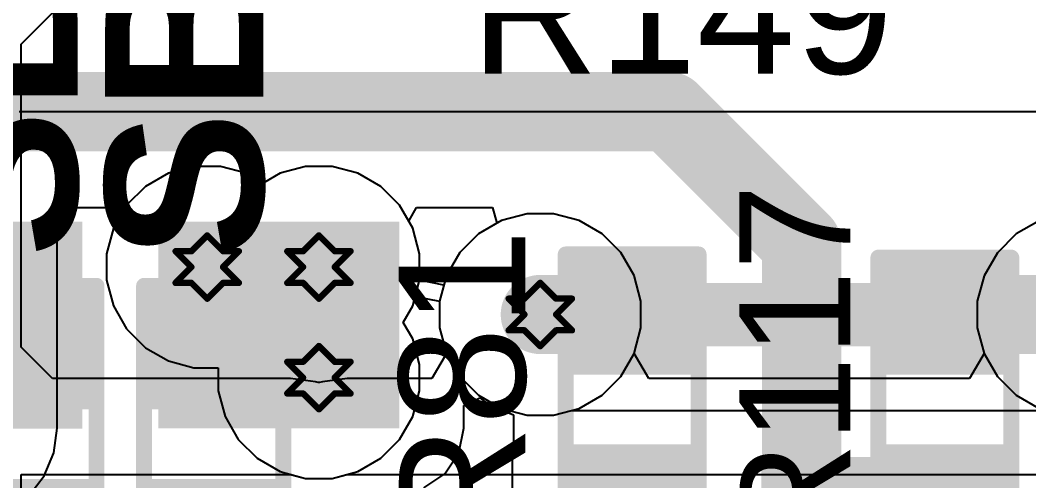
# Model space of a CAD drawing. Header units: inches. Extents: x -3 to 5437, y -3 to 5435.
# Drawn here: x 15.69 to 23.78, y 12.99 to 16.69 of the extents above; entities that cross this region are included whole.
import ezdxf

# ---------------------------------------------------------------- set-up
doc = ezdxf.new("R2010")
doc.units = ezdxf.units.IN
for name, color, linetype in [('Bottom Layer', 5, 'Continuous'), ('Bottom Solder', 6, 'Continuous'), ('Drill Drawing', 1, 'Continuous'), ('GND', 16, 'Continuous'), ('PWR', 76, 'Continuous'), ('Top Layer', 1, 'Continuous'), ('Top Overlay', 2, 'Continuous'), ('Top Paste', 8, 'Continuous'), ('Top Solder', 216, 'Continuous'), ('Via Holes', 16, 'Continuous')]:
    doc.layers.add(name, color=color, linetype=linetype)
doc.styles.add('Arial', font='', dxfattribs={"height": 0.2})
doc.styles.add('Arial_Bold', font='', dxfattribs={"height": 0.2})
doc.styles.get('Arial').set_extended_font_data('Arial')
doc.styles.get('Arial_Bold').set_extended_font_data('Arial', bold=True)

# ---------------------------------------------------------------- blocks, each defined once
blk = doc.blocks.new('S______B______252')
at = {"layer": 'Top Layer'}
for points in [[(-1.143, -0.4445), (-1.143, 0.4445), (-0.381, 0.4445), (-0.381, -0.4445)], [(0.381, -0.4445), (0.381, 0.4445), (1.143, 0.4445), (1.143, -0.4445)]]:
    blk.add_hatch(color=1, dxfattribs=at).paths.add_polyline_path(points)
at = {"layer": 'Top Paste'}
for points in [[(-1.143, -0.4445), (-1.143, 0.4445), (-0.381, 0.4445), (-0.381, -0.4445)], [(0.381, -0.4445), (0.381, 0.4445), (1.143, 0.4445), (1.143, -0.4445)]]:
    blk.add_hatch(color=8, dxfattribs=at).paths.add_polyline_path(points)
at = {"layer": 'Top Solder'}
for points in [[(-1.2446, -0.5461), (-1.2446, 0.5461), (-0.2794, 0.5461), (-0.2794, -0.5461)], [(0.2794, -0.5461), (0.2794, 0.5461), (1.2446, 0.5461), (1.2446, -0.5461)]]:
    blk.add_hatch(color=216, dxfattribs=at).paths.add_polyline_path(points)
at = {"layer": 'Top Overlay'}
for points in [[(-1.27, 0.5588, 0.127, 0.127, 0), (-1.27, -0.5588, 0.127, 0.127, 0)], [(-1.27, 0.5588, 0.127, 0.127, 0), (1.27, 0.5588, 0.127, 0.127, 0)], [(1.27, 0.5588, 0.127, 0.127, 0), (1.27, -0.5588, 0.127, 0.127, 0)], [(-1.27, -0.5588, 0.127, 0.127, 0), (1.27, -0.5588, 0.127, 0.127, 0)]]:
    blk.add_lwpolyline(points, format="xyseb", dxfattribs=at)
for points in [[(-1.30175, 0.5588, 0.0635, 0.0635, 1), (-1.23825, 0.5588, 0.0635, 0.0635, 1)], [(-1.30175, 0.5588, 0.0635, 0.0635, 1), (-1.23825, 0.5588, 0.0635, 0.0635, 1)], [(1.23825, 0.5588, 0.0635, 0.0635, 1), (1.30175, 0.5588, 0.0635, 0.0635, 1)], [(1.23825, 0.5588, 0.0635, 0.0635, 1), (1.30175, 0.5588, 0.0635, 0.0635, 1)], [(-1.30175, -0.5588, 0.0635, 0.0635, 1), (-1.23825, -0.5588, 0.0635, 0.0635, 1)], [(-1.30175, -0.5588, 0.0635, 0.0635, 1), (-1.23825, -0.5588, 0.0635, 0.0635, 1)], [(1.23825, -0.5588, 0.0635, 0.0635, 1), (1.30175, -0.5588, 0.0635, 0.0635, 1)], [(1.23825, -0.5588, 0.0635, 0.0635, 1), (1.30175, -0.5588, 0.0635, 0.0635, 1)]]:
    blk.add_lwpolyline(points, format="xyseb", close=True, dxfattribs=at)
blk = doc.blocks.new('R___0603_262')
at = {"layer": 'Top Layer'}
for points in [[(-0.381, 0.4445), (-0.381, -0.4445), (-1.143, -0.4445), (-1.143, 0.4445)], [(1.143, 0.4445), (1.143, -0.4445), (0.381, -0.4445), (0.381, 0.4445)]]:
    blk.add_hatch(color=1, dxfattribs=at).paths.add_polyline_path(points)
at = {"layer": 'Top Paste'}
for points in [[(-0.381, 0.4445), (-0.381, -0.4445), (-1.143, -0.4445), (-1.143, 0.4445)], [(1.143, 0.4445), (1.143, -0.4445), (0.381, -0.4445), (0.381, 0.4445)]]:
    blk.add_hatch(color=8, dxfattribs=at).paths.add_polyline_path(points)
at = {"layer": 'Top Solder'}
for points in [[(-0.2794, 0.5461), (-0.2794, -0.5461), (-1.2446, -0.5461), (-1.2446, 0.5461)], [(1.2446, 0.5461), (1.2446, -0.5461), (0.2794, -0.5461), (0.2794, 0.5461)]]:
    blk.add_hatch(color=216, dxfattribs=at).paths.add_polyline_path(points)
at = {"layer": 'Top Overlay'}
for points in [[(1.2192, 0.5334, 0.127, 0.127, 0), (-1.2192, 0.5334, 0.127, 0.127, 0)], [(-1.2192, -0.5334, 0.127, 0.127, 0), (-1.2192, 0.5334, 0.127, 0.127, 0)], [(1.2192, -0.5334, 0.127, 0.127, 0), (1.2192, 0.5334, 0.127, 0.127, 0)], [(1.2192, -0.5334, 0.127, 0.127, 0), (-1.2192, -0.5334, 0.127, 0.127, 0)]]:
    blk.add_lwpolyline(points, format="xyseb", dxfattribs=at)
for points in [[(-1.25095, 0.5334, 0.0635, 0.0635, 1), (-1.18745, 0.5334, 0.0635, 0.0635, 1)], [(-1.25095, 0.5334, 0.0635, 0.0635, 1), (-1.18745, 0.5334, 0.0635, 0.0635, 1)], [(1.18745, 0.5334, 0.0635, 0.0635, 1), (1.25095, 0.5334, 0.0635, 0.0635, 1)], [(1.18745, 0.5334, 0.0635, 0.0635, 1), (1.25095, 0.5334, 0.0635, 0.0635, 1)], [(-1.25095, -0.5334, 0.0635, 0.0635, 1), (-1.18745, -0.5334, 0.0635, 0.0635, 1)], [(-1.25095, -0.5334, 0.0635, 0.0635, 1), (-1.18745, -0.5334, 0.0635, 0.0635, 1)], [(1.18745, -0.5334, 0.0635, 0.0635, 1), (1.25095, -0.5334, 0.0635, 0.0635, 1)], [(1.18745, -0.5334, 0.0635, 0.0635, 1), (1.25095, -0.5334, 0.0635, 0.0635, 1)]]:
    blk.add_lwpolyline(points, format="xyseb", close=True, dxfattribs=at)
blk = doc.blocks.new('S______B______291')
at = {"layer": 'Top Layer'}
for points in [[(-1.143, -0.4445), (-1.143, 0.4445), (-0.381, 0.4445), (-0.381, -0.4445)], [(0.381, -0.4445), (0.381, 0.4445), (1.143, 0.4445), (1.143, -0.4445)]]:
    blk.add_hatch(color=1, dxfattribs=at).paths.add_polyline_path(points)
at = {"layer": 'Top Paste'}
for points in [[(-1.143, -0.4445), (-1.143, 0.4445), (-0.381, 0.4445), (-0.381, -0.4445)], [(0.381, -0.4445), (0.381, 0.4445), (1.143, 0.4445), (1.143, -0.4445)]]:
    blk.add_hatch(color=8, dxfattribs=at).paths.add_polyline_path(points)
at = {"layer": 'Top Solder'}
for points in [[(-1.2446, -0.5461), (-1.2446, 0.5461), (-0.2794, 0.5461), (-0.2794, -0.5461)], [(0.2794, -0.5461), (0.2794, 0.5461), (1.2446, 0.5461), (1.2446, -0.5461)]]:
    blk.add_hatch(color=216, dxfattribs=at).paths.add_polyline_path(points)
at = {"layer": 'Top Overlay'}
for points in [[(1.27, 0.5588, 0.127, 0.127, 0), (-1.27, 0.5588, 0.127, 0.127, 0)], [(-1.27, -0.5588, 0.127, 0.127, 0), (-1.27, 0.5588, 0.127, 0.127, 0)], [(1.27, -0.5588, 0.127, 0.127, 0), (1.27, 0.5588, 0.127, 0.127, 0)], [(1.27, -0.5588, 0.127, 0.127, 0), (-1.27, -0.5588, 0.127, 0.127, 0)]]:
    blk.add_lwpolyline(points, format="xyseb", dxfattribs=at)
for points in [[(-1.30175, 0.5588, 0.0635, 0.0635, 1), (-1.23825, 0.5588, 0.0635, 0.0635, 1)], [(-1.30175, 0.5588, 0.0635, 0.0635, 1), (-1.23825, 0.5588, 0.0635, 0.0635, 1)], [(1.23825, 0.5588, 0.0635, 0.0635, 1), (1.30175, 0.5588, 0.0635, 0.0635, 1)], [(1.23825, 0.5588, 0.0635, 0.0635, 1), (1.30175, 0.5588, 0.0635, 0.0635, 1)], [(-1.30175, -0.5588, 0.0635, 0.0635, 1), (-1.23825, -0.5588, 0.0635, 0.0635, 1)], [(-1.30175, -0.5588, 0.0635, 0.0635, 1), (-1.23825, -0.5588, 0.0635, 0.0635, 1)], [(1.23825, -0.5588, 0.0635, 0.0635, 1), (1.30175, -0.5588, 0.0635, 0.0635, 1)], [(1.23825, -0.5588, 0.0635, 0.0635, 1), (1.30175, -0.5588, 0.0635, 0.0635, 1)]]:
    blk.add_lwpolyline(points, format="xyseb", close=True, dxfattribs=at)
blk = doc.blocks.new('RES_0603_314')
at = {"layer": 'Top Layer'}
for points in [[(-0.381, 0.4445), (-0.381, -0.4445), (-1.143, -0.4445), (-1.143, 0.4445)], [(1.143, 0.4445), (1.143, -0.4445), (0.381, -0.4445), (0.381, 0.4445)]]:
    blk.add_hatch(color=1, dxfattribs=at).paths.add_polyline_path(points)
at = {"layer": 'Top Paste'}
for points in [[(-0.381, 0.4445), (-0.381, -0.4445), (-1.143, -0.4445), (-1.143, 0.4445)], [(1.143, 0.4445), (1.143, -0.4445), (0.381, -0.4445), (0.381, 0.4445)]]:
    blk.add_hatch(color=8, dxfattribs=at).paths.add_polyline_path(points)
at = {"layer": 'Top Solder'}
for points in [[(-0.2794, 0.5461), (-0.2794, -0.5461), (-1.2446, -0.5461), (-1.2446, 0.5461)], [(1.2446, 0.5461), (1.2446, -0.5461), (0.2794, -0.5461), (0.2794, 0.5461)]]:
    blk.add_hatch(color=216, dxfattribs=at).paths.add_polyline_path(points)
at = {"layer": 'Top Overlay'}
for points in [[(-1.2446, -0.5334, 0.127, 0.127, 0), (-1.2446, 0.5334, 0.127, 0.127, 0)], [(1.2446, 0.5334, 0.127, 0.127, 0), (-1.2446, 0.5334, 0.127, 0.127, 0)], [(1.2446, -0.5334, 0.127, 0.127, 0), (1.2446, 0.5334, 0.127, 0.127, 0)], [(1.2446, -0.5334, 0.127, 0.127, 0), (-1.2446, -0.5334, 0.127, 0.127, 0)]]:
    blk.add_lwpolyline(points, format="xyseb", dxfattribs=at)
for points in [[(-1.27635, 0.5334, 0.0635, 0.0635, 1), (-1.21285, 0.5334, 0.0635, 0.0635, 1)], [(-1.27635, 0.5334, 0.0635, 0.0635, 1), (-1.21285, 0.5334, 0.0635, 0.0635, 1)], [(1.21285, 0.5334, 0.0635, 0.0635, 1), (1.27635, 0.5334, 0.0635, 0.0635, 1)], [(1.21285, 0.5334, 0.0635, 0.0635, 1), (1.27635, 0.5334, 0.0635, 0.0635, 1)], [(-1.27635, -0.5334, 0.0635, 0.0635, 1), (-1.21285, -0.5334, 0.0635, 0.0635, 1)], [(-1.27635, -0.5334, 0.0635, 0.0635, 1), (-1.21285, -0.5334, 0.0635, 0.0635, 1)], [(1.21285, -0.5334, 0.0635, 0.0635, 1), (1.27635, -0.5334, 0.0635, 0.0635, 1)], [(1.21285, -0.5334, 0.0635, 0.0635, 1), (1.27635, -0.5334, 0.0635, 0.0635, 1)]]:
    blk.add_lwpolyline(points, format="xyseb", close=True, dxfattribs=at)

msp = doc.modelspace()

# ---------------------------------------------------------------- hatches: boundary and pattern name
at = {"layer": 'Bottom Layer'}
h = msp.add_hatch(color=5, dxfattribs=at)
edge = h.paths.add_edge_path()
edge.add_arc((17.1912, 14.7056), 0.3, 0, 360)
h = msp.add_hatch(color=5, dxfattribs=at)
edge = h.paths.add_edge_path()
edge.add_arc((18.0873, 14.7056), 0.3, 0, 360)
h = msp.add_hatch(color=5, dxfattribs=at)
edge = h.paths.add_edge_path()
edge.add_arc((19.8634, 14.3252), 0.3, 0, 360)
h = msp.add_hatch(color=5, dxfattribs=at)
edge = h.paths.add_edge_path()
edge.add_arc((18.0873, 13.8185), 0.3, 0, 360)
at = {"layer": 'Bottom Solder'}
h = msp.add_hatch(color=6, dxfattribs=at)
edge = h.paths.add_edge_path()
edge.add_arc((17.1912, 14.7056), 0.15, 0, 360)
h = msp.add_hatch(color=6, dxfattribs=at)
edge = h.paths.add_edge_path()
edge.add_arc((18.0873, 14.7056), 0.15, 0, 360)
h = msp.add_hatch(color=6, dxfattribs=at)
edge = h.paths.add_edge_path()
edge.add_arc((19.8634, 14.3252), 0.15, 0, 360)
h = msp.add_hatch(color=6, dxfattribs=at)
edge = h.paths.add_edge_path()
edge.add_arc((18.0873, 13.8185), 0.15, 0, 360)
at = {"layer": 'GND'}
h = msp.add_hatch(color=16, dxfattribs=at)
edge = h.paths.add_edge_path()
edge.add_arc((17.1912, 14.7056), 0.3, 0, 360)
h = msp.add_hatch(color=16, dxfattribs=at)
edge = h.paths.add_edge_path()
edge.add_arc((18.0873, 14.7056), 0.3, 0, 360)
h = msp.add_hatch(color=16, dxfattribs=at)
edge = h.paths.add_edge_path()
edge.add_arc((19.8634, 14.3252), 0.3, 0, 360)
h = msp.add_hatch(color=16, dxfattribs=at)
edge = h.paths.add_edge_path()
edge.add_arc((18.0873, 13.8185), 0.3, 0, 360)
at = {"layer": 'PWR'}
h = msp.add_hatch(color=76, dxfattribs=at)
edge = h.paths.add_edge_path()
edge.add_arc((17.1912, 14.7056), 0.3, 0, 360)
h = msp.add_hatch(color=76, dxfattribs=at)
edge = h.paths.add_edge_path()
edge.add_arc((18.0873, 14.7056), 0.3, 0, 360)
h = msp.add_hatch(color=76, dxfattribs=at)
edge = h.paths.add_edge_path()
edge.add_arc((19.8634, 14.3252), 0.3, 0, 360)
h = msp.add_hatch(color=76, dxfattribs=at)
edge = h.paths.add_edge_path()
edge.add_arc((18.0873, 13.8185), 0.3, 0, 360)
at = {"layer": 'Top Layer'}
for points in [[(13.4694, 13.4101), (16.1891, 13.4101), (16.1891, 15.0701), (13.4694, 15.0701)], [(16.7987, 13.413), (18.7321, 13.413), (18.7321, 15.0701), (16.7987, 15.0701)], [(21.045, 13.1816), (20.156, 13.1816), (20.156, 10.6399), (21.045, 10.6399)], [(23.6694, 13.1816), (21.6374, 13.1816), (21.6374, 10.7399), (23.6694, 10.7399)]]:
    msp.add_hatch(color=1, dxfattribs=at).paths.add_polyline_path(points)
h = msp.add_hatch(color=1, dxfattribs=at)
edge = h.paths.add_edge_path()
edge.add_arc((17.1912, 14.7056), 0.3, 0, 360)
h = msp.add_hatch(color=1, dxfattribs=at)
edge = h.paths.add_edge_path()
edge.add_arc((18.0873, 14.7056), 0.3, 0, 360)
h = msp.add_hatch(color=1, dxfattribs=at)
edge = h.paths.add_edge_path()
edge.add_arc((19.8634, 14.3252), 0.3, 0, 360)
h = msp.add_hatch(color=1, dxfattribs=at)
edge = h.paths.add_edge_path()
edge.add_arc((18.0873, 13.8185), 0.3, 0, 360)
at = {"layer": 'Top Solder'}
h = msp.add_hatch(color=216, dxfattribs=at)
edge = h.paths.add_edge_path()
edge.add_arc((17.1912, 14.7056), 0.15, 0, 360)
h = msp.add_hatch(color=216, dxfattribs=at)
edge = h.paths.add_edge_path()
edge.add_arc((18.0873, 14.7056), 0.15, 0, 360)
h = msp.add_hatch(color=216, dxfattribs=at)
edge = h.paths.add_edge_path()
edge.add_arc((19.8634, 14.3252), 0.15, 0, 360)
h = msp.add_hatch(color=216, dxfattribs=at)
edge = h.paths.add_edge_path()
edge.add_arc((18.0873, 13.8185), 0.15, 0, 360)
at = {"layer": 'Via Holes'}
h = msp.add_hatch(color=7, dxfattribs=at)
edge = h.paths.add_edge_path()
edge.add_arc((17.1912, 14.7056), 0.15, 0, 360)
h = msp.add_hatch(color=7, dxfattribs=at)
edge = h.paths.add_edge_path()
edge.add_arc((18.0873, 14.7056), 0.15, 0, 360)
h = msp.add_hatch(color=7, dxfattribs=at)
edge = h.paths.add_edge_path()
edge.add_arc((19.8634, 14.3252), 0.15, 0, 360)
h = msp.add_hatch(color=7, dxfattribs=at)
edge = h.paths.add_edge_path()
edge.add_arc((18.0873, 13.8185), 0.15, 0, 360)

# ---------------------------------------------------------------- linework, layer by layer
at = {"layer": 'Bottom Layer'}
for p, q in [((33.4245, 15.9521), (15.6817, 15.9521)), ((15.9859, 13.414), (15.9859, 15.1835)), ((15.9859, 15.1835), (16.4071, 15.1835)), ((16.4071, 15.1835), (16.4706, 15.0735)), ((18.8079, 15.0735), (18.8714, 15.1835)), ((18.8714, 15.1835), (19.4801, 15.1835)), ((19.4801, 15.1835), (19.5141, 15.0565)), ((16.4706, 15.0735), (16.4383, 15.0175)), ((18.8402, 15.0175), (18.8079, 15.0735)), ((19.5141, 15.0565), (19.3673, 14.9717)), ((16.4383, 15.0175), (16.3832, 14.812)), ((18.8953, 14.812), (18.8402, 15.0175)), ((19.3673, 14.9717), (19.2169, 14.8213)), ((16.3832, 14.812), (16.3832, 14.5992)), ((18.8953, 14.5992), (18.8953, 14.812)), ((19.2169, 14.8213), (19.1105, 14.6371)), ((16.3832, 14.5992), (16.4383, 14.3937)), ((18.8402, 14.3937), (18.8953, 14.5992)), ((19.1105, 14.6371), (19.0554, 14.4316)), ((19.0554, 14.4316), (19.0554, 14.2188)), ((16.4383, 14.3937), (16.5446, 14.2095)), ((18.7642, 14.262), (18.8402, 14.3937)), ((18.8402, 14.1304), (18.7642, 14.262)), ((16.5446, 14.2095), (16.6951, 14.059)), ((19.0554, 14.2188), (19.1105, 14.0133)), ((18.8953, 13.9248), (18.8402, 14.1304)), ((16.6951, 14.059), (16.8793, 13.9527)), ((19.1105, 14.0133), (19.2169, 13.8291)), ((16.8793, 13.9527), (17.0848, 13.8976)), ((18.8953, 13.7121), (18.8953, 13.9248)), ((17.0848, 13.8976), (17.2793, 13.8976)), ((17.2793, 13.8976), (17.2793, 13.7121)), ((19.2169, 13.8291), (19.3673, 13.6786)), ((17.2793, 13.7121), (17.3344, 13.5066)), ((18.8402, 13.5066), (18.8953, 13.7121)), ((19.3673, 13.6786), (19.5515, 13.5722)), ((19.5515, 13.5722), (19.757, 13.5172)), ((19.757, 13.5172), (19.9698, 13.5172)), ((19.9698, 13.5172), (20.1158, 13.5563)), ((20.1158, 13.5563), (23.9228, 13.5563)), ((17.3344, 13.5066), (17.4407, 13.3224)), ((18.7339, 13.3224), (18.8402, 13.5066)), ((15.9598, 13.215), (15.9859, 13.414)), ((17.4407, 13.3224), (17.5912, 13.1719)), ((18.5834, 13.1719), (18.7339, 13.3224)), ((15.883, 13.0297), (15.9598, 13.215)), ((17.5912, 13.1719), (17.7754, 13.0655)), ((18.3992, 13.0655), (18.5834, 13.1719)), ((15.7608, 12.8705), (15.883, 13.0297)), ((17.7754, 13.0655), (17.9809, 13.0105)), ((18.1937, 13.0105), (18.3992, 13.0655)), ((17.9809, 13.0105), (18.1937, 13.0105))]:
    msp.add_line(p, q, dxfattribs=at)
for points in [[(19.8637, 14.3249, 0.508, 0.508, 0), (24.1771, 14.3249, 0.508, 0.508, 0)], [(19.8634, 14.3252, 0.1778, 0.1778, 0), (19.8637, 14.3249, 0.1778, 0.1778, 0)]]:
    msp.add_lwpolyline(points, format="xyseb", dxfattribs=at)
for points in [[(19.7367, 14.3249, 0.254, 0.254, 1), (19.9907, 14.3249, 0.254, 0.254, 1)], [(19.819, 14.3252, 0.0889, 0.0889, 1), (19.9079, 14.3252, 0.0889, 0.0889, 1)], [(19.8193, 14.3249, 0.0889, 0.0889, 1), (19.9082, 14.3249, 0.0889, 0.0889, 1)]]:
    msp.add_lwpolyline(points, format="xyseb", close=True, dxfattribs=at)
at = {"layer": 'Drill Drawing'}
for points in [[(17.0642, 14.8326, 0.0508, 0.0508, 0), (17.1912, 14.9596, 0.0508, 0.0508, 0)], [(17.1912, 14.9596, 0.0508, 0.0508, 0), (17.3182, 14.8326, 0.0508, 0.0508, 0)], [(17.9603, 14.8326, 0.0508, 0.0508, 0), (18.0873, 14.9596, 0.0508, 0.0508, 0)], [(18.0873, 14.9596, 0.0508, 0.0508, 0), (18.2143, 14.8326, 0.0508, 0.0508, 0)], [(16.9372, 14.8326, 0.0508, 0.0508, 0), (17.0642, 14.7056, 0.0508, 0.0508, 0)], [(16.9372, 14.8326, 0.0508, 0.0508, 0), (17.0642, 14.8326, 0.0508, 0.0508, 0)], [(17.3182, 14.8326, 0.0508, 0.0508, 0), (17.4452, 14.8326, 0.0508, 0.0508, 0)], [(17.3182, 14.7056, 0.0508, 0.0508, 0), (17.4452, 14.8326, 0.0508, 0.0508, 0)], [(17.8333, 14.8326, 0.0508, 0.0508, 0), (17.9603, 14.7056, 0.0508, 0.0508, 0)], [(17.8333, 14.8326, 0.0508, 0.0508, 0), (17.9603, 14.8326, 0.0508, 0.0508, 0)], [(18.2143, 14.8326, 0.0508, 0.0508, 0), (18.3413, 14.8326, 0.0508, 0.0508, 0)], [(18.2143, 14.7056, 0.0508, 0.0508, 0), (18.3413, 14.8326, 0.0508, 0.0508, 0)], [(16.9372, 14.5786, 0.0508, 0.0508, 0), (17.0642, 14.7056, 0.0508, 0.0508, 0)], [(17.3182, 14.7056, 0.0508, 0.0508, 0), (17.4452, 14.5786, 0.0508, 0.0508, 0)], [(17.8333, 14.5786, 0.0508, 0.0508, 0), (17.9603, 14.7056, 0.0508, 0.0508, 0)], [(18.2143, 14.7056, 0.0508, 0.0508, 0), (18.3413, 14.5786, 0.0508, 0.0508, 0)], [(16.9372, 14.5786, 0.0508, 0.0508, 0), (17.0642, 14.5786, 0.0508, 0.0508, 0)], [(17.0642, 14.5786, 0.0508, 0.0508, 0), (17.1912, 14.4516, 0.0508, 0.0508, 0)], [(17.1912, 14.4516, 0.0508, 0.0508, 0), (17.3182, 14.5786, 0.0508, 0.0508, 0)], [(17.3182, 14.5786, 0.0508, 0.0508, 0), (17.4452, 14.5786, 0.0508, 0.0508, 0)], [(17.8333, 14.5786, 0.0508, 0.0508, 0), (17.9603, 14.5786, 0.0508, 0.0508, 0)], [(17.9603, 14.5786, 0.0508, 0.0508, 0), (18.0873, 14.4516, 0.0508, 0.0508, 0)], [(18.0873, 14.4516, 0.0508, 0.0508, 0), (18.2143, 14.5786, 0.0508, 0.0508, 0)], [(18.2143, 14.5786, 0.0508, 0.0508, 0), (18.3413, 14.5786, 0.0508, 0.0508, 0)], [(19.7364, 14.4522, 0.0508, 0.0508, 0), (19.8634, 14.5792, 0.0508, 0.0508, 0)], [(19.8634, 14.5792, 0.0508, 0.0508, 0), (19.9904, 14.4522, 0.0508, 0.0508, 0)], [(19.6094, 14.4522, 0.0508, 0.0508, 0), (19.7364, 14.3252, 0.0508, 0.0508, 0)], [(19.6094, 14.4522, 0.0508, 0.0508, 0), (19.7364, 14.4522, 0.0508, 0.0508, 0)], [(19.9904, 14.4522, 0.0508, 0.0508, 0), (20.1174, 14.4522, 0.0508, 0.0508, 0)], [(19.9904, 14.3252, 0.0508, 0.0508, 0), (20.1174, 14.4522, 0.0508, 0.0508, 0)], [(19.6094, 14.1982, 0.0508, 0.0508, 0), (19.7364, 14.3252, 0.0508, 0.0508, 0)], [(19.9904, 14.3252, 0.0508, 0.0508, 0), (20.1174, 14.1982, 0.0508, 0.0508, 0)], [(19.6094, 14.1982, 0.0508, 0.0508, 0), (19.7364, 14.1982, 0.0508, 0.0508, 0)], [(19.7364, 14.1982, 0.0508, 0.0508, 0), (19.8634, 14.0712, 0.0508, 0.0508, 0)], [(19.8634, 14.0712, 0.0508, 0.0508, 0), (19.9904, 14.1982, 0.0508, 0.0508, 0)], [(19.9904, 14.1982, 0.0508, 0.0508, 0), (20.1174, 14.1982, 0.0508, 0.0508, 0)], [(17.9603, 13.9455, 0.0508, 0.0508, 0), (18.0873, 14.0725, 0.0508, 0.0508, 0)], [(18.0873, 14.0725, 0.0508, 0.0508, 0), (18.2143, 13.9455, 0.0508, 0.0508, 0)], [(17.8333, 13.9455, 0.0508, 0.0508, 0), (17.9603, 13.8185, 0.0508, 0.0508, 0)], [(17.8333, 13.9455, 0.0508, 0.0508, 0), (17.9603, 13.9455, 0.0508, 0.0508, 0)], [(18.2143, 13.9455, 0.0508, 0.0508, 0), (18.3413, 13.9455, 0.0508, 0.0508, 0)], [(18.2143, 13.8185, 0.0508, 0.0508, 0), (18.3413, 13.9455, 0.0508, 0.0508, 0)], [(17.8333, 13.6915, 0.0508, 0.0508, 0), (17.9603, 13.8185, 0.0508, 0.0508, 0)], [(18.2143, 13.8185, 0.0508, 0.0508, 0), (18.3413, 13.6915, 0.0508, 0.0508, 0)], [(17.8333, 13.6915, 0.0508, 0.0508, 0), (17.9603, 13.6915, 0.0508, 0.0508, 0)], [(17.9603, 13.6915, 0.0508, 0.0508, 0), (18.0873, 13.5645, 0.0508, 0.0508, 0)], [(18.0873, 13.5645, 0.0508, 0.0508, 0), (18.2143, 13.6915, 0.0508, 0.0508, 0)], [(18.2143, 13.6915, 0.0508, 0.0508, 0), (18.3413, 13.6915, 0.0508, 0.0508, 0)]]:
    msp.add_lwpolyline(points, format="xyseb", dxfattribs=at)
for points in [[(17.1785, 14.9596, 0.0254, 0.0254, 1), (17.2039, 14.9596, 0.0254, 0.0254, 1)], [(17.1785, 14.9596, 0.0254, 0.0254, 1), (17.2039, 14.9596, 0.0254, 0.0254, 1)], [(18.0746, 14.9596, 0.0254, 0.0254, 1), (18.1, 14.9596, 0.0254, 0.0254, 1)], [(18.0746, 14.9596, 0.0254, 0.0254, 1), (18.1, 14.9596, 0.0254, 0.0254, 1)], [(16.9245, 14.8326, 0.0254, 0.0254, 1), (16.9499, 14.8326, 0.0254, 0.0254, 1)], [(16.9245, 14.8326, 0.0254, 0.0254, 1), (16.9499, 14.8326, 0.0254, 0.0254, 1)], [(17.0515, 14.8326, 0.0254, 0.0254, 1), (17.0769, 14.8326, 0.0254, 0.0254, 1)], [(17.0515, 14.8326, 0.0254, 0.0254, 1), (17.0769, 14.8326, 0.0254, 0.0254, 1)], [(17.3055, 14.8326, 0.0254, 0.0254, 1), (17.3309, 14.8326, 0.0254, 0.0254, 1)], [(17.3055, 14.8326, 0.0254, 0.0254, 1), (17.3309, 14.8326, 0.0254, 0.0254, 1)], [(17.4325, 14.8326, 0.0254, 0.0254, 1), (17.4579, 14.8326, 0.0254, 0.0254, 1)], [(17.4325, 14.8326, 0.0254, 0.0254, 1), (17.4579, 14.8326, 0.0254, 0.0254, 1)], [(17.8206, 14.8326, 0.0254, 0.0254, 1), (17.846, 14.8326, 0.0254, 0.0254, 1)], [(17.8206, 14.8326, 0.0254, 0.0254, 1), (17.846, 14.8326, 0.0254, 0.0254, 1)], [(17.9476, 14.8326, 0.0254, 0.0254, 1), (17.973, 14.8326, 0.0254, 0.0254, 1)], [(17.9476, 14.8326, 0.0254, 0.0254, 1), (17.973, 14.8326, 0.0254, 0.0254, 1)], [(18.2016, 14.8326, 0.0254, 0.0254, 1), (18.227, 14.8326, 0.0254, 0.0254, 1)], [(18.2016, 14.8326, 0.0254, 0.0254, 1), (18.227, 14.8326, 0.0254, 0.0254, 1)], [(18.3286, 14.8326, 0.0254, 0.0254, 1), (18.354, 14.8326, 0.0254, 0.0254, 1)], [(18.3286, 14.8326, 0.0254, 0.0254, 1), (18.354, 14.8326, 0.0254, 0.0254, 1)], [(17.0515, 14.7056, 0.0254, 0.0254, 1), (17.0769, 14.7056, 0.0254, 0.0254, 1)], [(17.0515, 14.7056, 0.0254, 0.0254, 1), (17.0769, 14.7056, 0.0254, 0.0254, 1)], [(17.3055, 14.7056, 0.0254, 0.0254, 1), (17.3309, 14.7056, 0.0254, 0.0254, 1)], [(17.3055, 14.7056, 0.0254, 0.0254, 1), (17.3309, 14.7056, 0.0254, 0.0254, 1)], [(17.9476, 14.7056, 0.0254, 0.0254, 1), (17.973, 14.7056, 0.0254, 0.0254, 1)], [(17.9476, 14.7056, 0.0254, 0.0254, 1), (17.973, 14.7056, 0.0254, 0.0254, 1)], [(18.2016, 14.7056, 0.0254, 0.0254, 1), (18.227, 14.7056, 0.0254, 0.0254, 1)], [(18.2016, 14.7056, 0.0254, 0.0254, 1), (18.227, 14.7056, 0.0254, 0.0254, 1)], [(16.9245, 14.5786, 0.0254, 0.0254, 1), (16.9499, 14.5786, 0.0254, 0.0254, 1)], [(16.9245, 14.5786, 0.0254, 0.0254, 1), (16.9499, 14.5786, 0.0254, 0.0254, 1)], [(17.0515, 14.5786, 0.0254, 0.0254, 1), (17.0769, 14.5786, 0.0254, 0.0254, 1)], [(17.0515, 14.5786, 0.0254, 0.0254, 1), (17.0769, 14.5786, 0.0254, 0.0254, 1)], [(17.3055, 14.5786, 0.0254, 0.0254, 1), (17.3309, 14.5786, 0.0254, 0.0254, 1)], [(17.3055, 14.5786, 0.0254, 0.0254, 1), (17.3309, 14.5786, 0.0254, 0.0254, 1)], [(17.4325, 14.5786, 0.0254, 0.0254, 1), (17.4579, 14.5786, 0.0254, 0.0254, 1)], [(17.4325, 14.5786, 0.0254, 0.0254, 1), (17.4579, 14.5786, 0.0254, 0.0254, 1)], [(17.8206, 14.5786, 0.0254, 0.0254, 1), (17.846, 14.5786, 0.0254, 0.0254, 1)], [(17.8206, 14.5786, 0.0254, 0.0254, 1), (17.846, 14.5786, 0.0254, 0.0254, 1)], [(17.9476, 14.5786, 0.0254, 0.0254, 1), (17.973, 14.5786, 0.0254, 0.0254, 1)], [(17.9476, 14.5786, 0.0254, 0.0254, 1), (17.973, 14.5786, 0.0254, 0.0254, 1)], [(18.2016, 14.5786, 0.0254, 0.0254, 1), (18.227, 14.5786, 0.0254, 0.0254, 1)], [(18.2016, 14.5786, 0.0254, 0.0254, 1), (18.227, 14.5786, 0.0254, 0.0254, 1)], [(18.3286, 14.5786, 0.0254, 0.0254, 1), (18.354, 14.5786, 0.0254, 0.0254, 1)], [(18.3286, 14.5786, 0.0254, 0.0254, 1), (18.354, 14.5786, 0.0254, 0.0254, 1)], [(19.8507, 14.5792, 0.0254, 0.0254, 1), (19.8761, 14.5792, 0.0254, 0.0254, 1)], [(19.8507, 14.5792, 0.0254, 0.0254, 1), (19.8761, 14.5792, 0.0254, 0.0254, 1)], [(17.1785, 14.4516, 0.0254, 0.0254, 1), (17.2039, 14.4516, 0.0254, 0.0254, 1)], [(17.1785, 14.4516, 0.0254, 0.0254, 1), (17.2039, 14.4516, 0.0254, 0.0254, 1)], [(18.0746, 14.4516, 0.0254, 0.0254, 1), (18.1, 14.4516, 0.0254, 0.0254, 1)], [(18.0746, 14.4516, 0.0254, 0.0254, 1), (18.1, 14.4516, 0.0254, 0.0254, 1)], [(19.5967, 14.4522, 0.0254, 0.0254, 1), (19.6221, 14.4522, 0.0254, 0.0254, 1)], [(19.5967, 14.4522, 0.0254, 0.0254, 1), (19.6221, 14.4522, 0.0254, 0.0254, 1)], [(19.7237, 14.4522, 0.0254, 0.0254, 1), (19.7491, 14.4522, 0.0254, 0.0254, 1)], [(19.7237, 14.4522, 0.0254, 0.0254, 1), (19.7491, 14.4522, 0.0254, 0.0254, 1)], [(19.9777, 14.4522, 0.0254, 0.0254, 1), (20.0031, 14.4522, 0.0254, 0.0254, 1)], [(19.9777, 14.4522, 0.0254, 0.0254, 1), (20.0031, 14.4522, 0.0254, 0.0254, 1)], [(20.1047, 14.4522, 0.0254, 0.0254, 1), (20.1301, 14.4522, 0.0254, 0.0254, 1)], [(20.1047, 14.4522, 0.0254, 0.0254, 1), (20.1301, 14.4522, 0.0254, 0.0254, 1)], [(19.7237, 14.3252, 0.0254, 0.0254, 1), (19.7491, 14.3252, 0.0254, 0.0254, 1)], [(19.7237, 14.3252, 0.0254, 0.0254, 1), (19.7491, 14.3252, 0.0254, 0.0254, 1)], [(19.9777, 14.3252, 0.0254, 0.0254, 1), (20.0031, 14.3252, 0.0254, 0.0254, 1)], [(19.9777, 14.3252, 0.0254, 0.0254, 1), (20.0031, 14.3252, 0.0254, 0.0254, 1)], [(19.5967, 14.1982, 0.0254, 0.0254, 1), (19.6221, 14.1982, 0.0254, 0.0254, 1)], [(19.5967, 14.1982, 0.0254, 0.0254, 1), (19.6221, 14.1982, 0.0254, 0.0254, 1)], [(19.7237, 14.1982, 0.0254, 0.0254, 1), (19.7491, 14.1982, 0.0254, 0.0254, 1)], [(19.7237, 14.1982, 0.0254, 0.0254, 1), (19.7491, 14.1982, 0.0254, 0.0254, 1)], [(19.9777, 14.1982, 0.0254, 0.0254, 1), (20.0031, 14.1982, 0.0254, 0.0254, 1)], [(19.9777, 14.1982, 0.0254, 0.0254, 1), (20.0031, 14.1982, 0.0254, 0.0254, 1)], [(20.1047, 14.1982, 0.0254, 0.0254, 1), (20.1301, 14.1982, 0.0254, 0.0254, 1)], [(20.1047, 14.1982, 0.0254, 0.0254, 1), (20.1301, 14.1982, 0.0254, 0.0254, 1)], [(18.0746, 14.0725, 0.0254, 0.0254, 1), (18.1, 14.0725, 0.0254, 0.0254, 1)], [(18.0746, 14.0725, 0.0254, 0.0254, 1), (18.1, 14.0725, 0.0254, 0.0254, 1)], [(19.8507, 14.0712, 0.0254, 0.0254, 1), (19.8761, 14.0712, 0.0254, 0.0254, 1)], [(19.8507, 14.0712, 0.0254, 0.0254, 1), (19.8761, 14.0712, 0.0254, 0.0254, 1)], [(17.8206, 13.9455, 0.0254, 0.0254, 1), (17.846, 13.9455, 0.0254, 0.0254, 1)], [(17.8206, 13.9455, 0.0254, 0.0254, 1), (17.846, 13.9455, 0.0254, 0.0254, 1)], [(17.9476, 13.9455, 0.0254, 0.0254, 1), (17.973, 13.9455, 0.0254, 0.0254, 1)], [(17.9476, 13.9455, 0.0254, 0.0254, 1), (17.973, 13.9455, 0.0254, 0.0254, 1)], [(18.2016, 13.9455, 0.0254, 0.0254, 1), (18.227, 13.9455, 0.0254, 0.0254, 1)], [(18.2016, 13.9455, 0.0254, 0.0254, 1), (18.227, 13.9455, 0.0254, 0.0254, 1)], [(18.3286, 13.9455, 0.0254, 0.0254, 1), (18.354, 13.9455, 0.0254, 0.0254, 1)], [(18.3286, 13.9455, 0.0254, 0.0254, 1), (18.354, 13.9455, 0.0254, 0.0254, 1)], [(17.9476, 13.8185, 0.0254, 0.0254, 1), (17.973, 13.8185, 0.0254, 0.0254, 1)], [(17.9476, 13.8185, 0.0254, 0.0254, 1), (17.973, 13.8185, 0.0254, 0.0254, 1)], [(18.2016, 13.8185, 0.0254, 0.0254, 1), (18.227, 13.8185, 0.0254, 0.0254, 1)], [(18.2016, 13.8185, 0.0254, 0.0254, 1), (18.227, 13.8185, 0.0254, 0.0254, 1)], [(17.8206, 13.6915, 0.0254, 0.0254, 1), (17.846, 13.6915, 0.0254, 0.0254, 1)], [(17.8206, 13.6915, 0.0254, 0.0254, 1), (17.846, 13.6915, 0.0254, 0.0254, 1)], [(17.9476, 13.6915, 0.0254, 0.0254, 1), (17.973, 13.6915, 0.0254, 0.0254, 1)], [(17.9476, 13.6915, 0.0254, 0.0254, 1), (17.973, 13.6915, 0.0254, 0.0254, 1)], [(18.2016, 13.6915, 0.0254, 0.0254, 1), (18.227, 13.6915, 0.0254, 0.0254, 1)], [(18.2016, 13.6915, 0.0254, 0.0254, 1), (18.227, 13.6915, 0.0254, 0.0254, 1)], [(18.3286, 13.6915, 0.0254, 0.0254, 1), (18.354, 13.6915, 0.0254, 0.0254, 1)], [(18.3286, 13.6915, 0.0254, 0.0254, 1), (18.354, 13.6915, 0.0254, 0.0254, 1)], [(18.0746, 13.5645, 0.0254, 0.0254, 1), (18.1, 13.5645, 0.0254, 0.0254, 1)], [(18.0746, 13.5645, 0.0254, 0.0254, 1), (18.1, 13.5645, 0.0254, 0.0254, 1)]]:
    msp.add_lwpolyline(points, format="xyseb", close=True, dxfattribs=at)
at = {"layer": 'GND'}
for p, q in [((16.8793, 15.4585), (16.6951, 15.3521)), ((17.0848, 15.5136), (16.8793, 15.4585)), ((17.2976, 15.5136), (17.0848, 15.5136)), ((17.5031, 15.4585), (17.2976, 15.5136)), ((17.6392, 15.3799), (17.5031, 15.4585)), ((17.7754, 15.4585), (17.6392, 15.3799)), ((17.9809, 15.5136), (17.7754, 15.4585)), ((18.1937, 15.5136), (17.9809, 15.5136)), ((18.3992, 15.4585), (18.1937, 15.5136)), ((18.5834, 15.3521), (18.3992, 15.4585)), ((16.6951, 15.3521), (16.5446, 15.2017)), ((18.7339, 15.2017), (18.5834, 15.3521)), ((16.5446, 15.2017), (16.4383, 15.0175)), ((18.8402, 15.0175), (18.7339, 15.2017)), ((19.5515, 15.0781), (19.3673, 14.9717)), ((19.757, 15.1332), (19.5515, 15.0781)), ((19.9698, 15.1332), (19.757, 15.1332)), ((20.1753, 15.0781), (19.9698, 15.1332)), ((20.3595, 14.9717), (20.1753, 15.0781)), ((23.8656, 15.0775), (23.6813, 14.9711)), ((16.4383, 15.0175), (16.3832, 14.812)), ((18.8953, 14.812), (18.8402, 15.0175)), ((19.3673, 14.9717), (19.2169, 14.8213)), ((20.51, 14.8213), (20.3595, 14.9717)), ((23.6813, 14.9711), (23.5309, 14.8207)), ((16.3832, 14.812), (16.3832, 14.5992)), ((18.8953, 14.6689), (18.8953, 14.812)), ((19.2169, 14.8213), (19.1105, 14.6371)), ((20.6164, 14.6371), (20.51, 14.8213)), ((23.5309, 14.8207), (23.4245, 14.6365)), ((18.8953, 14.5992), (18.8953, 14.6689)), ((16.3832, 14.5992), (16.4383, 14.3937)), ((19.0898, 14.56), (18.8953, 14.5992)), ((19.1105, 14.6371), (19.0898, 14.56)), ((20.6714, 14.4316), (20.6164, 14.6371)), ((23.4245, 14.6365), (23.3694, 14.431)), ((18.8402, 14.3937), (18.8609, 14.4708)), ((18.8609, 14.4708), (19.0554, 14.4315)), ((19.0554, 14.4315), (19.0554, 14.3619)), ((20.6714, 14.2188), (20.6714, 14.4316)), ((23.3694, 14.431), (23.3694, 14.2182)), ((16.4383, 14.3937), (16.5446, 14.2095)), ((18.7642, 14.262), (18.8402, 14.3937)), ((19.0554, 14.3619), (19.0554, 14.2188)), ((18.8402, 14.1304), (18.7642, 14.262)), ((16.5446, 14.2095), (16.6951, 14.059)), ((19.0554, 14.2188), (19.1105, 14.0133)), ((20.6164, 14.0133), (20.6714, 14.2188)), ((23.3694, 14.2182), (23.4245, 14.0127)), ((18.8953, 13.9248), (18.8402, 14.1304)), ((16.6951, 14.059), (16.8793, 13.9527)), ((19.1105, 14.0133), (19.2169, 13.8291)), ((20.51, 13.8291), (20.6164, 14.0133)), ((23.4245, 14.0127), (23.5309, 13.8285)), ((16.8793, 13.9527), (17.0848, 13.8976)), ((18.8953, 13.7121), (18.8953, 13.9248)), ((17.0848, 13.8976), (17.2793, 13.8976)), ((17.2793, 13.8976), (17.2793, 13.7121)), ((19.2169, 13.8291), (19.3673, 13.6786)), ((20.3595, 13.6786), (20.51, 13.8291)), ((23.5309, 13.8285), (23.6813, 13.678)), ((17.2793, 13.7121), (17.3344, 13.5066)), ((18.8402, 13.5066), (18.8953, 13.7121)), ((19.3673, 13.6786), (19.5515, 13.5722)), ((20.1753, 13.5722), (20.3595, 13.6786)), ((23.6813, 13.678), (23.8656, 13.5717)), ((19.5515, 13.5722), (19.757, 13.5172)), ((19.757, 13.5172), (19.9698, 13.5172)), ((19.9698, 13.5172), (20.1753, 13.5722)), ((17.3344, 13.5066), (17.4407, 13.3224)), ((18.7339, 13.3224), (18.8402, 13.5066)), ((17.4407, 13.3224), (17.5912, 13.1719)), ((18.5834, 13.1719), (18.7339, 13.3224)), ((17.5912, 13.1719), (17.7754, 13.0655)), ((18.3992, 13.0655), (18.5834, 13.1719)), ((17.7754, 13.0655), (17.9809, 13.0105)), ((18.1937, 13.0105), (18.3992, 13.0655)), ((17.9809, 13.0105), (18.1937, 13.0105))]:
    msp.add_line(p, q, dxfattribs=at)
at = {"layer": 'PWR'}
for p, q in [((15.6991, 16.4943), (16.4577, 17.2529)), ((15.6991, 14.062), (15.6991, 16.4943)), ((19.5515, 15.0781), (19.3673, 14.9717)), ((19.757, 15.1332), (19.5515, 15.0781)), ((19.9698, 15.1332), (19.757, 15.1332)), ((20.1753, 15.0781), (19.9698, 15.1332)), ((20.3595, 14.9717), (20.1753, 15.0781)), ((23.8656, 15.0775), (23.6813, 14.9711)), ((19.3673, 14.9717), (19.2169, 14.8213)), ((20.51, 14.8213), (20.3595, 14.9717)), ((23.6813, 14.9711), (23.5309, 14.8207)), ((19.2169, 14.8213), (19.1105, 14.6371)), ((20.6164, 14.6371), (20.51, 14.8213)), ((23.5309, 14.8207), (23.4245, 14.6365)), ((19.1105, 14.6371), (19.0554, 14.4316)), ((20.6714, 14.4316), (20.6164, 14.6371)), ((23.4245, 14.6365), (23.3694, 14.431)), ((19.0554, 14.4316), (19.0554, 14.2188)), ((20.6714, 14.2188), (20.6714, 14.4316)), ((23.3694, 14.431), (23.3694, 14.2182)), ((19.0554, 14.2188), (19.1105, 14.0133)), ((20.6164, 14.0133), (20.6714, 14.2188)), ((23.3694, 14.2182), (23.4245, 14.0127)), ((15.9497, 13.8114), (15.6991, 14.062)), ((19.1105, 14.0133), (18.9924, 13.8114)), ((20.7344, 13.8114), (20.6164, 14.0133)), ((23.4245, 14.0127), (23.3061, 13.8114)), ((17.8603, 13.8114), (15.9497, 13.8114)), ((17.8604, 13.8114), (17.8603, 13.8114)), ((18.0593, 13.7852), (17.8604, 13.8114)), ((18.0821, 13.7791), (18.0593, 13.7852)), ((18.0593, 13.7852), (18.0593, 13.7852)), ((18.0925, 13.7791), (18.0821, 13.7791)), ((18.1153, 13.7852), (18.0925, 13.7791)), ((18.3143, 13.8114), (18.1153, 13.7852)), ((18.1153, 13.7852), (18.1153, 13.7852)), ((18.9924, 13.8114), (18.3143, 13.8114)), ((18.3143, 13.8114), (18.3143, 13.8114)), ((23.3061, 13.8114), (20.7344, 13.8114)), ((15.6991, 10.5457), (15.6991, 13.0428)), ((15.6991, 13.0428), (17.8604, 13.0428)), ((17.8604, 13.0428), (17.9809, 13.0105)), ((18.1937, 13.0105), (18.3143, 13.0428)), ((18.3143, 13.0428), (30.842, 13.0428)), ((17.9809, 13.0105), (18.1937, 13.0105))]:
    msp.add_line(p, q, dxfattribs=at)
at = {"layer": 'Top Layer'}
for p, q in [((19.2501, 13.5952), (19.3771, 13.6578)), ((19.3771, 13.6578), (19.4471, 13.6041)), ((19.4471, 13.6041), (19.6479, 13.5209)), ((19.2501, 13.413), (19.2501, 13.5952)), ((19.6479, 13.5209), (19.648, 13.5209)), ((19.648, 13.5209), (19.648, 13.2316)), ((19.2107, 13.2148), (19.2501, 13.413)), ((19.0984, 13.0468), (19.2107, 13.2148)), ((19.648, 13.2316), (19.6381, 13.1816)), ((19.6381, 13.1816), (19.6381, 10.6399)), ((18.9304, 12.9345), (19.0984, 13.0468))]:
    msp.add_line(p, q, dxfattribs=at)
for points in [[(13.2335, 15.9521, 0.635, 0.635, 0), (20.9008, 15.9521, 0.635, 0.635, 0)], [(20.9008, 15.9521, 0.635, 0.635, 0), (21.9602, 14.8927, 0.635, 0.635, 0)], [(21.9602, 12.6539, 0.635, 0.635, 0), (21.9602, 14.8927, 0.635, 0.635, 0)], [(19.8634, 14.3252, 0.635, 0.635, 0), (20.5999, 14.3252, 0.635, 0.635, 0)], [(20.5999, 14.3252, 0.635, 0.635, 0), (20.6005, 14.3246, 0.635, 0.635, 0)], [(23.1094, 14.3246, 0.635, 0.635, 0), (24.1774, 14.3246, 0.635, 0.635, 0)], [(17.2432, 14.0471, 0.762, 0.762, 0), (18.2651, 14.0471, 0.762, 0.762, 0)]]:
    msp.add_lwpolyline(points, format="xyseb", dxfattribs=at)
for points in [[(20.7421, 15.9521, 0.3175, 0.3175, 1), (21.0596, 15.9521, 0.3175, 0.3175, 1)], [(20.7421, 15.9521, 0.3175, 0.3175, 1), (21.0596, 15.9521, 0.3175, 0.3175, 1)], [(21.8015, 14.8927, 0.3175, 0.3175, 1), (22.119, 14.8927, 0.3175, 0.3175, 1)], [(21.8015, 14.8927, 0.3175, 0.3175, 1), (22.119, 14.8927, 0.3175, 0.3175, 1)], [(19.7047, 14.3252, 0.3175, 0.3175, 1), (20.0222, 14.3252, 0.3175, 0.3175, 1)], [(20.4412, 14.3252, 0.3175, 0.3175, 1), (20.7587, 14.3252, 0.3175, 0.3175, 1)], [(20.4412, 14.3252, 0.3175, 0.3175, 1), (20.7587, 14.3252, 0.3175, 0.3175, 1)], [(20.4418, 14.3246, 0.3175, 0.3175, 1), (20.7593, 14.3246, 0.3175, 0.3175, 1)], [(22.9507, 14.3246, 0.3175, 0.3175, 1), (23.2682, 14.3246, 0.3175, 0.3175, 1)], [(17.0527, 14.0471, 0.381, 0.381, 1), (17.4337, 14.0471, 0.381, 0.381, 1)], [(18.0746, 14.0471, 0.381, 0.381, 1), (18.4556, 14.0471, 0.381, 0.381, 1)]]:
    msp.add_lwpolyline(points, format="xyseb", close=True, dxfattribs=at)

# ---------------------------------------------------------------- block references
for name, p, rotation in [('RES_0603_314', (20.6005, 13.5626), 270), ('R___0603_262', (23.1094, 13.5626), 270), ('S______B______252', (15.7446, 13.2851), 90), ('S______B______291', (17.2432, 13.2851), 270)]:
    msp.add_blockref(name, p, dxfattribs=dict(rotation=rotation))

# ---------------------------------------------------------------- texts
at = {"layer": 'Top Overlay'}
for s, height, style, p in [('SB39', 1.27, 'Arial_Bold', (16.1507, 14.7823)), ('SB9', 1.27, 'Arial_Bold', (17.6423, 14.7697)), ('R117', 0.889, 'Arial', (22.35, 12.4009)), ('R81', 1.016, 'Arial', (19.7442, 12.4111))]:
    msp.add_text(s, height=height, rotation=90, dxfattribs=dict(at, style=style)).set_placement(p)
at = {"layer": 'Top Overlay', "style": 'Arial'}
msp.add_text('R149', height=1.016, dxfattribs=at).set_placement((19.3046, 16.2562))

doc.saveas('drawing.dxf')
